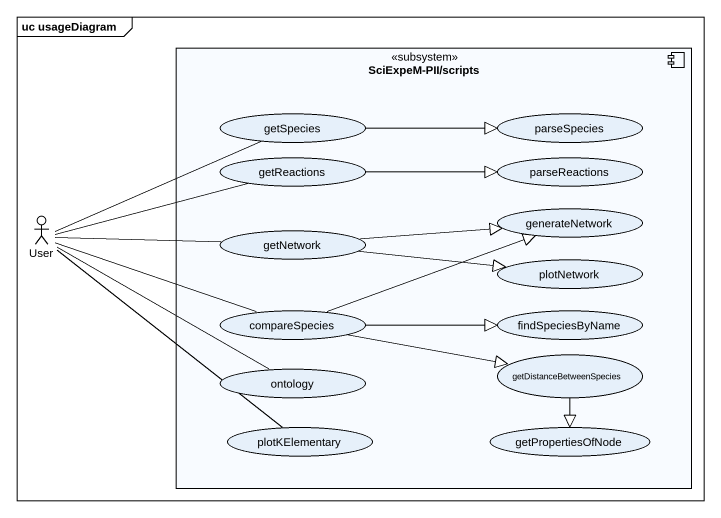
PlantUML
@startuml
mainframe uc usageDiagram
component "SciExpeM-PII/scripts" as SciExpeM_PII_scripts <<subsystem>> {
  usecase getSpecies
  usecase getReactions
  usecase parseSpecies
  usecase parseReactions
  usecase getNetwork
  usecase generateNetwork
  usecase plotNetwork
  usecase compareSpecies
  usecase findSpeciesByName
  usecase ontology
  usecase getDistanceBetweenSpecies
  usecase plotKElementary
  usecase getPropertiesOfNode
}
actor User
getSpecies -right-|> parseSpecies
getReactions -right-|> parseReactions
User -right- getSpecies
User -right- getReactions
User -right- getNetwork
User -right- compareSpecies
User -right- ontology
User -- plotKElementary
getNetwork -right-|> generateNetwork
getNetwork -right-|> plotNetwork
compareSpecies -right-|> generateNetwork
compareSpecies -right-|> findSpeciesByName
compareSpecies -right-|> getDistanceBetweenSpecies
getDistanceBetweenSpecies --|> getPropertiesOfNode
@enduml
